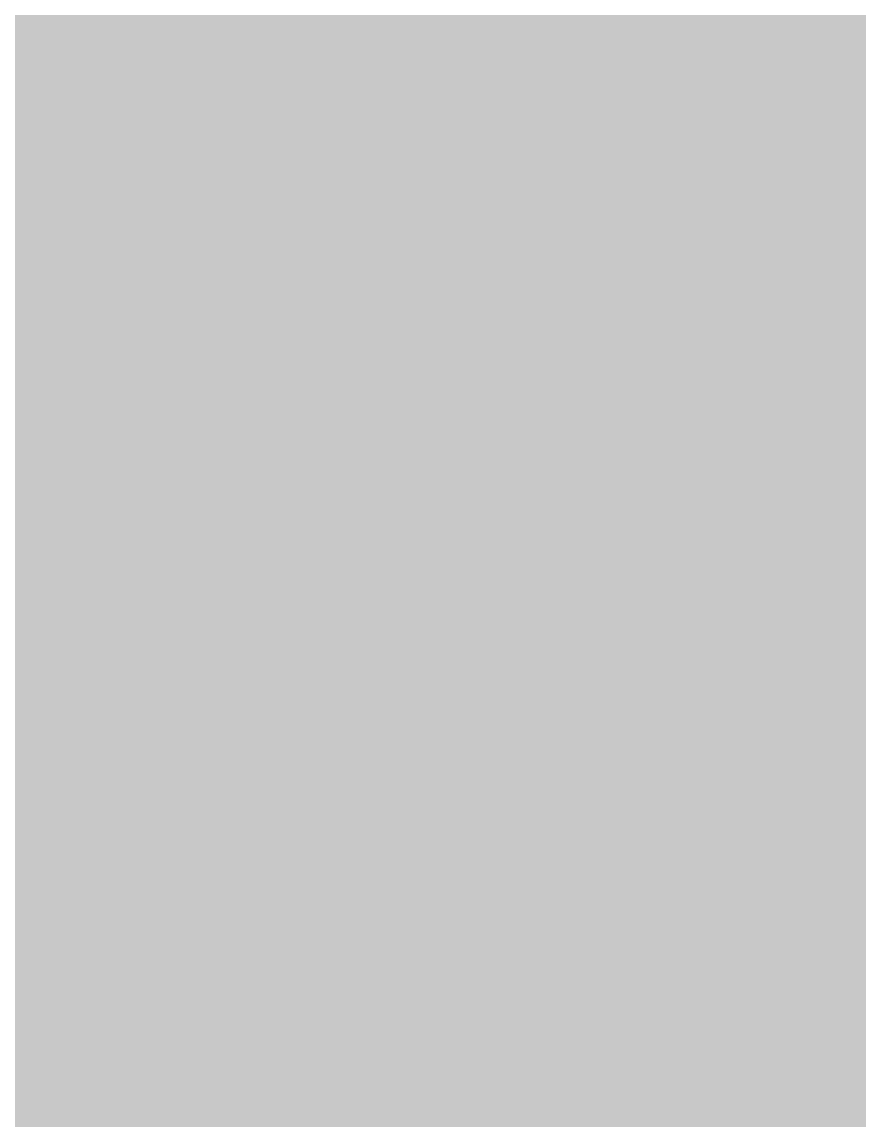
# Model space of a CAD drawing. Header units: inches. Extents: x 267136 to 306747, y 5028981 to 5062930.
# Drawn here: x 297974 to 300818, y 5051648 to 5055380 of the extents above; entities that cross this region are included whole.
import ezdxf

# ---------------------------------------------------------------- set-up
doc = ezdxf.new("R2010")
doc.units = ezdxf.units.IN
doc.header["$MEASUREMENT"] = 0

msp = doc.modelspace()

# ---------------------------------------------------------------- hatches: boundary and pattern name
for points in [[(297978.517, 5055293.001), (297913.551, 5055293.073), (297848.584, 5055293.145), (297783.618, 5055293.218), (297718.651, 5055293.291), (297653.685, 5055293.365), (297588.718, 5055293.439), (297491.269, 5055293.553), (297491.377, 5055386.164), (297491.485, 5055478.774), (297491.594, 5055571.386), (297491.675, 5055640.844), (297524.156, 5055640.806), (297589.119, 5055640.73), (297719.045, 5055640.582), (297848.971, 5055640.436), (297913.934, 5055640.364), (297978.897, 5055640.293), (297978.821, 5055570.835), (297978.619, 5055385.613), (297978.517, 5055293.001)], [(298465.766, 5055292.489), (298433.283, 5055292.522), (298368.316, 5055292.588), (298303.35, 5055292.655), (298238.383, 5055292.723), (298173.417, 5055292.792), (298108.45, 5055292.861), (298043.484, 5055292.931), (297978.517, 5055293.001), (297978.619, 5055385.613), (297978.821, 5055570.835), (297978.897, 5055640.293), (298043.859, 5055640.223), (298108.822, 5055640.152), (298173.785, 5055640.083), (298238.748, 5055640.015), (298303.711, 5055639.946), (298433.637, 5055639.812), (298466.118, 5055639.78), (298466.048, 5055570.321), (298465.954, 5055477.711), (298465.766, 5055292.489)], [(298953.015, 5055292.014), (298888.048, 5055292.075), (298823.082, 5055292.137), (298758.115, 5055292.199), (298693.149, 5055292.262), (298628.182, 5055292.326), (298563.216, 5055292.391), (298498.249, 5055292.456), (298465.766, 5055292.489), (298465.954, 5055477.711), (298466.048, 5055570.321), (298466.118, 5055639.78), (298498.6, 5055639.747), (298563.562, 5055639.682), (298628.525, 5055639.617), (298693.488, 5055639.554), (298758.451, 5055639.49), (298888.377, 5055639.366), (298953.34, 5055639.305), (298953.275, 5055569.847), (298953.188, 5055477.235), (298953.102, 5055384.625), (298953.015, 5055292.014)], [(299440.264, 5055291.577), (299407.78, 5055291.604), (299342.814, 5055291.661), (299277.847, 5055291.718), (299212.881, 5055291.776), (299147.914, 5055291.834), (299082.948, 5055291.894), (299017.981, 5055291.953), (298953.015, 5055292.014), (298953.102, 5055384.625), (298953.188, 5055477.235), (298953.275, 5055569.847), (298953.34, 5055639.305), (299018.303, 5055639.244), (299083.266, 5055639.185), (299148.229, 5055639.125), (299213.191, 5055639.067), (299278.154, 5055639.009), (299343.117, 5055638.952), (299408.08, 5055638.896), (299440.562, 5055638.868), (299440.502, 5055569.409), (299440.423, 5055476.799), (299440.343, 5055384.187), (299440.264, 5055291.577)], [(299927.512, 5055291.178), (299862.546, 5055291.229), (299797.579, 5055291.28), (299732.613, 5055291.333), (299667.646, 5055291.386), (299602.68, 5055291.439), (299537.713, 5055291.494), (299472.747, 5055291.549), (299440.264, 5055291.577), (299440.343, 5055384.187), (299440.423, 5055476.799), (299440.502, 5055569.409), (299440.562, 5055638.868), (299473.043, 5055638.84), (299602.969, 5055638.73), (299732.895, 5055638.624), (299797.857, 5055638.571), (299927.783, 5055638.469), (299927.729, 5055569.011), (299927.657, 5055476.399), (299927.585, 5055383.789), (299927.512, 5055291.178)], [(300414.761, 5055290.817), (300382.278, 5055290.84), (300317.312, 5055290.886), (300187.378, 5055290.98), (300122.412, 5055291.029), (300057.445, 5055291.078), (299992.479, 5055291.127), (299927.512, 5055291.178), (299927.585, 5055383.789), (299927.657, 5055476.399), (299927.729, 5055569.011), (299927.783, 5055638.469), (300057.709, 5055638.369), (300187.635, 5055638.271), (300317.561, 5055638.177), (300382.523, 5055638.131), (300415.005, 5055638.107), (300414.956, 5055568.649), (300414.891, 5055476.039), (300414.761, 5055290.817)], [(300902.01, 5055290.494), (300837.043, 5055290.535), (300772.077, 5055290.576), (300707.11, 5055290.618), (300642.144, 5055290.661), (300577.177, 5055290.705), (300512.211, 5055290.749), (300447.245, 5055290.794), (300414.761, 5055290.817), (300414.891, 5055476.039), (300414.956, 5055568.649), (300415.005, 5055638.107), (300447.486, 5055638.085), (300512.449, 5055638.04), (300642.375, 5055637.952), (300707.338, 5055637.909), (300772.301, 5055637.867), (300902.227, 5055637.785), (300902.183, 5055568.326), (300902.125, 5055475.716), (300902.068, 5055383.104), (300902.01, 5055290.494)], [(297978.138, 5054945.711), (297913.168, 5054945.782), (297848.198, 5054945.854), (297718.258, 5054946), (297588.318, 5054946.148), (297523.347, 5054946.224), (297490.862, 5054946.262), (297490.944, 5055015.72), (297491.16, 5055200.942), (297491.269, 5055293.553), (297588.718, 5055293.439), (297653.685, 5055293.365), (297718.651, 5055293.291), (297783.618, 5055293.218), (297848.584, 5055293.145), (297913.551, 5055293.073), (297978.517, 5055293.001), (297978.416, 5055200.391), (297978.214, 5055015.169), (297978.138, 5054945.711)], [(298465.414, 5054945.198), (298432.929, 5054945.231), (298367.959, 5054945.297), (298173.049, 5054945.501), (298108.078, 5054945.57), (298043.108, 5054945.64), (297978.138, 5054945.711), (297978.214, 5055015.169), (297978.416, 5055200.391), (297978.517, 5055293.001), (298043.484, 5055292.931), (298108.45, 5055292.861), (298173.417, 5055292.792), (298238.383, 5055292.723), (298303.35, 5055292.655), (298368.316, 5055292.588), (298433.283, 5055292.522), (298465.766, 5055292.489), (298465.484, 5055014.656), (298465.414, 5054945.198)], [(298952.69, 5054944.723), (298887.72, 5054944.784), (298757.78, 5054944.908), (298692.809, 5054944.971), (298627.839, 5054945.035), (298497.899, 5054945.165), (298465.414, 5054945.198), (298465.484, 5055014.656), (298465.766, 5055292.489), (298498.249, 5055292.456), (298563.216, 5055292.391), (298628.182, 5055292.326), (298693.149, 5055292.262), (298758.115, 5055292.199), (298823.082, 5055292.137), (298888.048, 5055292.075), (298953.015, 5055292.014), (298952.928, 5055199.403), (298952.842, 5055106.792), (298952.755, 5055014.181), (298952.69, 5054944.723)], [(299439.966, 5054944.286), (299407.481, 5054944.314), (299342.51, 5054944.37), (299277.541, 5054944.427), (299212.57, 5054944.485), (299147.6, 5054944.543), (298952.69, 5054944.723), (298952.755, 5055014.181), (298952.842, 5055106.792), (298952.928, 5055199.403), (298953.015, 5055292.014), (299017.981, 5055291.953), (299082.948, 5055291.894), (299147.914, 5055291.834), (299212.881, 5055291.776), (299277.847, 5055291.718), (299342.814, 5055291.661), (299407.78, 5055291.604), (299440.264, 5055291.577), (299440.184, 5055198.966), (299440.105, 5055106.355), (299440.025, 5055013.744), (299439.966, 5054944.286)], [(299927.241, 5054943.887), (299862.271, 5054943.938), (299732.331, 5054944.042), (299602.391, 5054944.148), (299472.451, 5054944.258), (299439.966, 5054944.286), (299440.025, 5055013.744), (299440.105, 5055106.355), (299440.184, 5055198.966), (299440.264, 5055291.577), (299472.747, 5055291.549), (299537.713, 5055291.494), (299602.68, 5055291.439), (299667.646, 5055291.386), (299732.613, 5055291.333), (299797.579, 5055291.28), (299862.546, 5055291.229), (299927.512, 5055291.178), (299927.296, 5055013.345), (299927.241, 5054943.887)], [(300414.518, 5054943.526), (300382.032, 5054943.549), (300317.062, 5054943.595), (300187.122, 5054943.689), (300057.182, 5054943.787), (299992.212, 5054943.836), (299927.241, 5054943.887), (299927.296, 5055013.345), (299927.512, 5055291.178), (299992.479, 5055291.127), (300057.445, 5055291.078), (300122.412, 5055291.029), (300187.378, 5055290.98), (300317.312, 5055290.886), (300414.761, 5055290.817), (300414.566, 5055012.984), (300414.518, 5054943.526)], [(300901.793, 5054943.203), (300836.823, 5054943.244), (300771.853, 5054943.285), (300641.913, 5054943.371), (300576.943, 5054943.414), (300511.973, 5054943.458), (300447.002, 5054943.503), (300414.518, 5054943.526), (300414.566, 5055012.984), (300414.761, 5055290.817), (300447.245, 5055290.794), (300512.211, 5055290.749), (300577.177, 5055290.705), (300642.144, 5055290.661), (300707.11, 5055290.618), (300772.077, 5055290.576), (300837.043, 5055290.535), (300902.01, 5055290.494), (300901.952, 5055197.883), (300901.895, 5055105.272), (300901.836, 5055012.661), (300901.793, 5054943.203)], [(297977.759, 5054598.42), (297912.785, 5054598.491), (297847.812, 5054598.563), (297717.864, 5054598.709), (297652.891, 5054598.783), (297522.943, 5054598.933), (297490.456, 5054598.971), (297490.51, 5054645.276), (297490.619, 5054737.887), (297490.835, 5054923.109), (297490.862, 5054946.262), (297523.347, 5054946.224), (297588.318, 5054946.148), (297718.258, 5054946), (297848.198, 5054945.854), (297913.168, 5054945.782), (297978.138, 5054945.711), (297978.113, 5054922.558), (297977.911, 5054737.336), (297977.81, 5054644.726), (297977.759, 5054598.42)], [(298465.062, 5054597.907), (298432.575, 5054597.94), (298367.601, 5054598.007), (298302.628, 5054598.074), (298172.68, 5054598.21), (298107.707, 5054598.28), (297977.759, 5054598.42), (297977.81, 5054644.726), (297977.911, 5054737.336), (297978.113, 5054922.558), (297978.138, 5054945.711), (298043.108, 5054945.64), (298108.078, 5054945.57), (298173.049, 5054945.501), (298367.959, 5054945.297), (298432.929, 5054945.231), (298465.414, 5054945.198), (298465.391, 5054922.045), (298465.109, 5054644.212), (298465.062, 5054597.907)], [(298952.365, 5054597.432), (298887.391, 5054597.493), (298822.417, 5054597.555), (298757.444, 5054597.618), (298692.47, 5054597.681), (298562.522, 5054597.809), (298497.549, 5054597.874), (298465.062, 5054597.907), (298465.109, 5054644.212), (298465.391, 5054922.045), (298465.414, 5054945.198), (298497.899, 5054945.165), (298627.839, 5054945.035), (298692.809, 5054944.971), (298757.78, 5054944.908), (298887.72, 5054944.784), (298952.69, 5054944.723), (298952.668, 5054921.57), (298952.582, 5054828.959), (298952.408, 5054643.737), (298952.365, 5054597.432)], [(299439.668, 5054596.995), (299407.181, 5054597.023), (299277.233, 5054597.137), (299212.26, 5054597.194), (299082.312, 5054597.312), (299017.339, 5054597.372), (298952.365, 5054597.432), (298952.408, 5054643.737), (298952.582, 5054828.959), (298952.668, 5054921.57), (298952.69, 5054944.723), (299147.6, 5054944.543), (299212.57, 5054944.485), (299277.541, 5054944.427), (299342.51, 5054944.37), (299407.481, 5054944.314), (299439.966, 5054944.286), (299439.946, 5054921.133), (299439.866, 5054828.522), (299439.787, 5054735.912), (299439.708, 5054643.301), (299439.668, 5054596.995)], [(299926.971, 5054596.596), (299861.997, 5054596.647), (299797.023, 5054596.699), (299732.05, 5054596.751), (299667.076, 5054596.804), (299537.128, 5054596.912), (299472.155, 5054596.967), (299439.668, 5054596.995), (299439.708, 5054643.301), (299439.787, 5054735.912), (299439.866, 5054828.522), (299439.946, 5054921.133), (299439.966, 5054944.286), (299472.451, 5054944.258), (299602.391, 5054944.148), (299732.331, 5054944.042), (299862.271, 5054943.938), (299927.241, 5054943.887), (299927.223, 5054920.734), (299927.007, 5054642.901), (299926.971, 5054596.596)], [(300414.273, 5054596.235), (300381.787, 5054596.258), (300316.813, 5054596.304), (300251.839, 5054596.351), (300186.866, 5054596.399), (300121.892, 5054596.447), (300056.918, 5054596.496), (299991.945, 5054596.546), (299926.971, 5054596.596), (299927.007, 5054642.901), (299927.223, 5054920.734), (299927.241, 5054943.887), (299992.212, 5054943.836), (300122.152, 5054943.738), (300187.122, 5054943.689), (300317.062, 5054943.595), (300382.032, 5054943.549), (300414.518, 5054943.526), (300414.501, 5054920.373), (300414.371, 5054735.151), (300414.306, 5054642.541), (300414.273, 5054596.235)], [(300901.577, 5054595.912), (300836.603, 5054595.953), (300706.655, 5054596.037), (300641.682, 5054596.08), (300576.708, 5054596.123), (300511.734, 5054596.167), (300446.761, 5054596.212), (300414.273, 5054596.235), (300414.306, 5054642.541), (300414.371, 5054735.151), (300414.501, 5054920.373), (300414.518, 5054943.526), (300447.002, 5054943.503), (300511.973, 5054943.458), (300576.943, 5054943.414), (300706.883, 5054943.328), (300771.853, 5054943.285), (300901.793, 5054943.203), (300901.779, 5054920.05), (300901.721, 5054827.439), (300901.663, 5054734.829), (300901.605, 5054642.218), (300901.577, 5054595.912)], [(297977.38, 5054251.129), (297912.403, 5054251.201), (297847.425, 5054251.273), (297782.448, 5054251.345), (297717.471, 5054251.419), (297652.493, 5054251.493), (297587.516, 5054251.567), (297522.539, 5054251.643), (297490.05, 5054251.681), (297490.077, 5054274.833), (297490.185, 5054367.444), (297490.294, 5054460.055), (297490.402, 5054552.666), (297490.456, 5054598.971), (297522.943, 5054598.933), (297652.891, 5054598.783), (297717.864, 5054598.709), (297847.812, 5054598.563), (297912.785, 5054598.491), (297977.759, 5054598.42), (297977.708, 5054552.115), (297977.405, 5054274.282), (297977.38, 5054251.129)], [(298464.71, 5054250.617), (298432.221, 5054250.649), (298302.267, 5054250.783), (298237.289, 5054250.851), (298107.335, 5054250.989), (298042.357, 5054251.059), (297977.38, 5054251.129), (297977.405, 5054274.282), (297977.708, 5054552.115), (297977.759, 5054598.42), (298107.707, 5054598.28), (298172.68, 5054598.21), (298302.628, 5054598.074), (298367.601, 5054598.007), (298432.575, 5054597.94), (298465.062, 5054597.907), (298465.015, 5054551.602), (298464.733, 5054273.769), (298464.71, 5054250.617)], [(298952.04, 5054250.142), (298887.062, 5054250.203), (298757.108, 5054250.327), (298692.131, 5054250.39), (298627.153, 5054250.454), (298562.176, 5054250.519), (298497.198, 5054250.583), (298464.71, 5054250.617), (298464.733, 5054273.769), (298465.015, 5054551.602), (298465.062, 5054597.907), (298497.549, 5054597.874), (298562.522, 5054597.809), (298692.47, 5054597.681), (298757.444, 5054597.618), (298822.417, 5054597.555), (298887.391, 5054597.493), (298952.365, 5054597.432), (298952.322, 5054551.126), (298952.235, 5054458.516), (298952.148, 5054365.905), (298952.062, 5054273.294), (298952.04, 5054250.142)], [(299439.37, 5054249.705), (299406.881, 5054249.732), (299276.927, 5054249.846), (299211.949, 5054249.904), (299146.972, 5054249.962), (299081.995, 5054250.021), (299017.017, 5054250.081), (298952.04, 5054250.142), (298952.062, 5054273.294), (298952.148, 5054365.905), (298952.235, 5054458.516), (298952.322, 5054551.126), (298952.365, 5054597.432), (299017.339, 5054597.372), (299082.312, 5054597.312), (299212.26, 5054597.194), (299277.233, 5054597.137), (299407.181, 5054597.023), (299439.668, 5054596.995), (299439.628, 5054550.69), (299439.549, 5054458.079), (299439.469, 5054365.468), (299439.39, 5054272.857), (299439.37, 5054249.705)], [(299926.7, 5054249.306), (299861.723, 5054249.356), (299796.745, 5054249.408), (299731.768, 5054249.46), (299666.791, 5054249.514), (299601.813, 5054249.567), (299471.859, 5054249.677), (299439.37, 5054249.705), (299439.39, 5054272.857), (299439.469, 5054365.468), (299439.549, 5054458.079), (299439.628, 5054550.69), (299439.668, 5054596.995), (299472.155, 5054596.967), (299537.128, 5054596.912), (299667.076, 5054596.804), (299732.05, 5054596.751), (299797.023, 5054596.699), (299861.997, 5054596.647), (299926.971, 5054596.596), (299926.935, 5054550.291), (299926.862, 5054457.68), (299926.718, 5054272.458), (299926.7, 5054249.306)], [(300414.03, 5054248.945), (300381.542, 5054248.967), (300251.586, 5054249.061), (300186.609, 5054249.108), (300056.655, 5054249.206), (299991.677, 5054249.255), (299926.7, 5054249.306), (299926.718, 5054272.458), (299926.862, 5054457.68), (299926.935, 5054550.291), (299926.971, 5054596.596), (299991.945, 5054596.546), (300056.918, 5054596.496), (300121.892, 5054596.447), (300186.866, 5054596.399), (300251.839, 5054596.351), (300316.813, 5054596.304), (300381.787, 5054596.258), (300414.273, 5054596.235), (300414.241, 5054549.93), (300414.046, 5054272.097), (300414.03, 5054248.945)], [(300901.36, 5054248.622), (300836.383, 5054248.663), (300771.405, 5054248.704), (300706.428, 5054248.746), (300641.451, 5054248.789), (300576.473, 5054248.833), (300511.496, 5054248.877), (300446.519, 5054248.922), (300414.03, 5054248.945), (300414.046, 5054272.097), (300414.241, 5054549.93), (300414.273, 5054596.235), (300446.761, 5054596.212), (300511.734, 5054596.167), (300576.708, 5054596.123), (300641.682, 5054596.08), (300706.655, 5054596.037), (300836.603, 5054595.953), (300901.577, 5054595.912), (300901.548, 5054549.607), (300901.432, 5054364.385), (300901.375, 5054271.774), (300901.36, 5054248.622)], [(297977.001, 5053903.839), (297912.02, 5053903.911), (297847.039, 5053903.982), (297717.077, 5053904.128), (297652.096, 5053904.202), (297587.115, 5053904.277), (297522.134, 5053904.353), (297489.644, 5053904.39), (297489.86, 5054089.612), (297489.969, 5054182.223), (297490.05, 5054251.681), (297522.539, 5054251.643), (297587.516, 5054251.567), (297652.493, 5054251.493), (297717.471, 5054251.419), (297782.448, 5054251.345), (297847.425, 5054251.273), (297912.403, 5054251.201), (297977.38, 5054251.129), (297977.304, 5054181.671), (297977.203, 5054089.061), (297977.001, 5053903.839)], [(298464.358, 5053903.326), (298431.867, 5053903.359), (298366.886, 5053903.426), (298301.906, 5053903.493), (298171.944, 5053903.629), (297977.001, 5053903.839), (297977.203, 5054089.061), (297977.304, 5054181.671), (297977.38, 5054251.129), (298042.357, 5054251.059), (298107.335, 5054250.989), (298237.289, 5054250.851), (298302.267, 5054250.783), (298432.221, 5054250.649), (298464.71, 5054250.617), (298464.64, 5054181.159), (298464.358, 5053903.326)], [(298951.715, 5053902.851), (298886.734, 5053902.913), (298821.753, 5053902.974), (298691.791, 5053903.1), (298561.829, 5053903.228), (298496.848, 5053903.293), (298464.358, 5053903.326), (298464.64, 5054181.159), (298464.71, 5054250.617), (298497.198, 5054250.583), (298562.176, 5054250.519), (298627.153, 5054250.454), (298692.131, 5054250.39), (298757.108, 5054250.327), (298887.062, 5054250.203), (298952.04, 5054250.142), (298951.975, 5054180.684), (298951.888, 5054088.073), (298951.802, 5053995.462), (298951.715, 5053902.851)], [(299439.072, 5053902.414), (299406.582, 5053902.442), (299211.639, 5053902.613), (299081.677, 5053902.731), (298951.715, 5053902.851), (298951.802, 5053995.462), (298951.888, 5054088.073), (298951.975, 5054180.684), (298952.04, 5054250.142), (299017.017, 5054250.081), (299081.995, 5054250.021), (299146.972, 5054249.962), (299211.949, 5054249.904), (299276.927, 5054249.846), (299406.881, 5054249.732), (299439.37, 5054249.705), (299439.31, 5054180.247), (299439.152, 5053995.025), (299439.072, 5053902.414)], [(299926.429, 5053902.015), (299861.448, 5053902.066), (299731.486, 5053902.17), (299666.505, 5053902.223), (299601.524, 5053902.277), (299471.562, 5053902.387), (299439.072, 5053902.414), (299439.152, 5053995.025), (299439.31, 5054180.247), (299439.37, 5054249.705), (299471.859, 5054249.677), (299601.813, 5054249.567), (299666.791, 5054249.514), (299731.768, 5054249.46), (299796.745, 5054249.408), (299861.723, 5054249.356), (299926.7, 5054249.306), (299926.646, 5054179.848), (299926.573, 5054087.237), (299926.429, 5053902.015)], [(300413.786, 5053901.654), (300381.296, 5053901.677), (300186.353, 5053901.818), (300121.372, 5053901.866), (300056.391, 5053901.916), (299991.41, 5053901.965), (299926.429, 5053902.015), (299926.573, 5054087.237), (299926.646, 5054179.848), (299926.7, 5054249.306), (299991.677, 5054249.255), (300056.655, 5054249.206), (300186.609, 5054249.108), (300251.586, 5054249.061), (300381.542, 5054248.967), (300414.03, 5054248.945), (300413.981, 5054179.486), (300413.916, 5054086.876), (300413.786, 5053901.654)], [(300901.144, 5053901.331), (300836.163, 5053901.372), (300706.201, 5053901.456), (300576.239, 5053901.542), (300511.258, 5053901.586), (300446.277, 5053901.631), (300413.786, 5053901.654), (300413.916, 5054086.876), (300413.981, 5054179.486), (300414.03, 5054248.945), (300446.519, 5054248.922), (300511.496, 5054248.877), (300576.473, 5054248.833), (300641.451, 5054248.789), (300706.428, 5054248.746), (300771.405, 5054248.704), (300836.383, 5054248.663), (300901.36, 5054248.622), (300901.316, 5054179.164), (300901.259, 5054086.553), (300901.201, 5053993.942), (300901.144, 5053901.331)], [(297976.622, 5053556.549), (297911.637, 5053556.621), (297846.653, 5053556.692), (297781.668, 5053556.765), (297716.684, 5053556.838), (297651.699, 5053556.912), (297586.714, 5053556.987), (297521.73, 5053557.062), (297489.238, 5053557.1), (297489.319, 5053626.558), (297489.427, 5053719.169), (297489.535, 5053811.779), (297489.644, 5053904.39), (297522.134, 5053904.353), (297587.115, 5053904.277), (297652.096, 5053904.202), (297717.077, 5053904.128), (297847.039, 5053903.982), (297912.02, 5053903.911), (297977.001, 5053903.839), (297976.9, 5053811.229), (297976.698, 5053626.007), (297976.622, 5053556.549)], [(298464.006, 5053556.036), (298431.514, 5053556.069), (298301.544, 5053556.203), (298236.56, 5053556.271), (298171.575, 5053556.339), (298106.591, 5053556.409), (298041.606, 5053556.479), (297976.622, 5053556.549), (297976.698, 5053626.007), (297976.9, 5053811.229), (297977.001, 5053903.839), (298171.944, 5053903.629), (298301.906, 5053903.493), (298366.886, 5053903.426), (298431.867, 5053903.359), (298464.358, 5053903.326), (298464.264, 5053810.715), (298464.17, 5053718.105), (298464.076, 5053625.494), (298464.006, 5053556.036)], [(298951.39, 5053555.561), (298886.406, 5053555.622), (298821.421, 5053555.684), (298756.436, 5053555.747), (298691.452, 5053555.81), (298626.467, 5053555.874), (298561.483, 5053555.938), (298496.498, 5053556.003), (298464.006, 5053556.036), (298464.076, 5053625.494), (298464.17, 5053718.105), (298464.264, 5053810.715), (298464.358, 5053903.326), (298496.848, 5053903.293), (298561.829, 5053903.228), (298691.791, 5053903.1), (298821.753, 5053902.974), (298886.734, 5053902.913), (298951.715, 5053902.851), (298951.628, 5053810.241), (298951.542, 5053717.63), (298951.455, 5053625.019), (298951.39, 5053555.561)], [(299438.774, 5053555.124), (299406.282, 5053555.152), (299341.297, 5053555.208), (299276.313, 5053555.266), (299211.328, 5053555.323), (299146.344, 5053555.382), (299081.359, 5053555.441), (299016.375, 5053555.5), (298951.39, 5053555.561), (298951.455, 5053625.019), (298951.542, 5053717.63), (298951.628, 5053810.241), (298951.715, 5053902.851), (299081.677, 5053902.731), (299211.639, 5053902.613), (299406.582, 5053902.442), (299439.072, 5053902.414), (299438.993, 5053809.804), (299438.913, 5053717.193), (299438.834, 5053624.582), (299438.774, 5053555.124)], [(299926.158, 5053554.725), (299861.174, 5053554.776), (299796.189, 5053554.828), (299731.205, 5053554.88), (299666.22, 5053554.933), (299601.236, 5053554.987), (299536.251, 5053555.042), (299471.267, 5053555.096), (299438.774, 5053555.124), (299438.834, 5053624.582), (299438.913, 5053717.193), (299438.993, 5053809.804), (299439.072, 5053902.414), (299471.562, 5053902.387), (299601.524, 5053902.277), (299666.505, 5053902.223), (299731.486, 5053902.17), (299861.448, 5053902.066), (299926.429, 5053902.015), (299926.357, 5053809.405), (299926.213, 5053624.183), (299926.158, 5053554.725)], [(300413.542, 5053554.364), (300381.05, 5053554.387), (300316.066, 5053554.433), (300251.081, 5053554.48), (300186.097, 5053554.528), (300121.112, 5053554.576), (300056.127, 5053554.625), (299991.143, 5053554.675), (299926.158, 5053554.725), (299926.213, 5053624.183), (299926.357, 5053809.405), (299926.429, 5053902.015), (299991.41, 5053901.965), (300056.391, 5053901.916), (300121.372, 5053901.866), (300186.353, 5053901.818), (300381.296, 5053901.677), (300413.786, 5053901.654), (300413.721, 5053809.043), (300413.656, 5053716.433), (300413.591, 5053623.822), (300413.542, 5053554.364)], [(300900.927, 5053554.041), (300835.942, 5053554.082), (300770.958, 5053554.124), (300640.988, 5053554.208), (300511.02, 5053554.296), (300446.035, 5053554.341), (300413.542, 5053554.364), (300413.591, 5053623.822), (300413.656, 5053716.433), (300413.721, 5053809.043), (300413.786, 5053901.654), (300446.277, 5053901.631), (300511.258, 5053901.586), (300576.239, 5053901.542), (300706.201, 5053901.456), (300836.163, 5053901.372), (300901.144, 5053901.331), (300901.085, 5053808.721), (300901.028, 5053716.11), (300900.97, 5053623.499), (300900.927, 5053554.041)], [(297976.243, 5053209.259), (297911.255, 5053209.331), (297846.266, 5053209.402), (297716.29, 5053209.548), (297651.302, 5053209.622), (297521.326, 5053209.772), (297488.831, 5053209.81), (297488.886, 5053256.115), (297489.102, 5053441.337), (297489.211, 5053533.947), (297489.238, 5053557.1), (297521.73, 5053557.062), (297586.714, 5053556.987), (297651.699, 5053556.912), (297716.684, 5053556.838), (297781.668, 5053556.765), (297846.653, 5053556.692), (297911.637, 5053556.621), (297976.622, 5053556.549), (297976.596, 5053533.396), (297976.495, 5053440.786), (297976.293, 5053255.564), (297976.243, 5053209.259)], [(298463.654, 5053208.746), (298431.16, 5053208.779), (298301.184, 5053208.913), (298236.195, 5053208.981), (298171.207, 5053209.049), (298106.219, 5053209.119), (298041.231, 5053209.188), (297976.243, 5053209.259), (297976.293, 5053255.564), (297976.495, 5053440.786), (297976.596, 5053533.396), (297976.622, 5053556.549), (298041.606, 5053556.479), (298106.591, 5053556.409), (298171.575, 5053556.339), (298236.56, 5053556.271), (298301.544, 5053556.203), (298431.514, 5053556.069), (298464.006, 5053556.036), (298463.982, 5053532.883), (298463.889, 5053440.273), (298463.701, 5053255.051), (298463.654, 5053208.746)], [(298951.065, 5053208.271), (298886.077, 5053208.333), (298821.089, 5053208.394), (298691.113, 5053208.52), (298626.124, 5053208.583), (298496.148, 5053208.713), (298463.654, 5053208.746), (298463.701, 5053255.051), (298463.889, 5053440.273), (298463.982, 5053532.883), (298464.006, 5053556.036), (298496.498, 5053556.003), (298561.483, 5053555.938), (298626.467, 5053555.874), (298691.452, 5053555.81), (298756.436, 5053555.747), (298821.421, 5053555.684), (298886.406, 5053555.622), (298951.39, 5053555.561), (298951.368, 5053532.409), (298951.282, 5053439.798), (298951.195, 5053347.187), (298951.108, 5053254.577), (298951.065, 5053208.271)], [(299438.476, 5053207.834), (299405.982, 5053207.862), (299340.994, 5053207.918), (299276.006, 5053207.976), (299211.018, 5053208.033), (299081.042, 5053208.151), (299016.053, 5053208.211), (298951.065, 5053208.271), (298951.108, 5053254.577), (298951.195, 5053347.187), (298951.282, 5053439.798), (298951.368, 5053532.409), (298951.39, 5053555.561), (299016.375, 5053555.5), (299081.359, 5053555.441), (299146.344, 5053555.382), (299211.328, 5053555.323), (299276.313, 5053555.266), (299341.297, 5053555.208), (299406.282, 5053555.152), (299438.774, 5053555.124), (299438.754, 5053531.972), (299438.675, 5053439.361), (299438.595, 5053346.75), (299438.516, 5053254.14), (299438.476, 5053207.834)], [(299925.888, 5053207.435), (299860.899, 5053207.486), (299730.923, 5053207.59), (299665.935, 5053207.643), (299535.959, 5053207.751), (299470.97, 5053207.806), (299438.476, 5053207.834), (299438.516, 5053254.14), (299438.595, 5053346.75), (299438.675, 5053439.361), (299438.754, 5053531.972), (299438.774, 5053555.124), (299471.267, 5053555.096), (299536.251, 5053555.042), (299601.236, 5053554.987), (299666.22, 5053554.933), (299731.205, 5053554.88), (299796.189, 5053554.828), (299861.174, 5053554.776), (299926.158, 5053554.725), (299926.14, 5053531.572), (299926.068, 5053438.962), (299925.996, 5053346.351), (299925.924, 5053253.741), (299925.888, 5053207.435)], [(300413.299, 5053207.074), (300380.805, 5053207.097), (300315.816, 5053207.144), (300250.829, 5053207.19), (300185.84, 5053207.238), (300120.852, 5053207.286), (300055.864, 5053207.335), (299925.888, 5053207.435), (299925.924, 5053253.741), (299925.996, 5053346.351), (299926.068, 5053438.962), (299926.14, 5053531.572), (299926.158, 5053554.725), (299991.143, 5053554.675), (300056.127, 5053554.625), (300121.112, 5053554.576), (300186.097, 5053554.528), (300251.081, 5053554.48), (300316.066, 5053554.433), (300381.05, 5053554.387), (300413.542, 5053554.364), (300413.526, 5053531.211), (300413.461, 5053438.601), (300413.396, 5053345.99), (300413.332, 5053253.379), (300413.299, 5053207.074)], [(300900.71, 5053206.751), (300835.722, 5053206.792), (300770.734, 5053206.833), (300705.746, 5053206.876), (300640.757, 5053206.919), (300575.769, 5053206.962), (300510.781, 5053207.006), (300445.793, 5053207.051), (300413.299, 5053207.074), (300413.332, 5053253.379), (300413.396, 5053345.99), (300413.461, 5053438.601), (300413.526, 5053531.211), (300413.542, 5053554.364), (300446.035, 5053554.341), (300511.02, 5053554.296), (300640.988, 5053554.208), (300770.958, 5053554.124), (300835.942, 5053554.082), (300900.927, 5053554.041), (300900.912, 5053530.889), (300900.854, 5053438.278), (300900.797, 5053345.667), (300900.739, 5053253.057), (300900.71, 5053206.751)], [(297975.864, 5052861.969), (297910.872, 5052862.041), (297780.888, 5052862.185), (297715.897, 5052862.258), (297650.905, 5052862.333), (297585.913, 5052862.407), (297520.921, 5052862.482), (297488.425, 5052862.521), (297488.452, 5052885.673), (297488.561, 5052978.284), (297488.669, 5053070.894), (297488.777, 5053163.505), (297488.831, 5053209.81), (297521.326, 5053209.772), (297651.302, 5053209.622), (297716.29, 5053209.548), (297846.266, 5053209.402), (297911.255, 5053209.331), (297976.243, 5053209.259), (297976.192, 5053162.954), (297975.99, 5052977.732), (297975.889, 5052885.122), (297975.864, 5052861.969)], [(298463.302, 5052861.457), (298430.806, 5052861.489), (298365.814, 5052861.556), (298300.823, 5052861.623), (298235.831, 5052861.691), (298105.847, 5052861.829), (298040.855, 5052861.899), (297975.864, 5052861.969), (297975.889, 5052885.122), (297975.99, 5052977.732), (297976.192, 5053162.954), (297976.243, 5053209.259), (298041.231, 5053209.188), (298106.219, 5053209.119), (298171.207, 5053209.049), (298236.195, 5053208.981), (298301.184, 5053208.913), (298431.16, 5053208.779), (298463.654, 5053208.746), (298463.607, 5053162.441), (298463.513, 5053069.83), (298463.419, 5052977.22), (298463.325, 5052884.609), (298463.302, 5052861.457)], [(298950.74, 5052860.981), (298885.749, 5052861.042), (298820.757, 5052861.104), (298690.773, 5052861.23), (298625.781, 5052861.294), (298560.79, 5052861.358), (298495.798, 5052861.423), (298463.302, 5052861.457), (298463.325, 5052884.609), (298463.419, 5052977.22), (298463.513, 5053069.83), (298463.607, 5053162.441), (298463.654, 5053208.746), (298496.148, 5053208.713), (298626.124, 5053208.583), (298691.113, 5053208.52), (298821.089, 5053208.394), (298886.077, 5053208.333), (298951.065, 5053208.271), (298951.022, 5053161.966), (298950.935, 5053069.355), (298950.849, 5052976.745), (298950.762, 5052884.134), (298950.74, 5052860.981)], [(299438.178, 5052860.544), (299405.683, 5052860.572), (299275.699, 5052860.686), (299210.707, 5052860.744), (299145.716, 5052860.802), (299080.724, 5052860.861), (298950.74, 5052860.981), (298950.762, 5052884.134), (298950.849, 5052976.745), (298950.935, 5053069.355), (298951.022, 5053161.966), (298951.065, 5053208.271), (299016.053, 5053208.211), (299081.042, 5053208.151), (299211.018, 5053208.033), (299276.006, 5053207.976), (299340.994, 5053207.918), (299405.982, 5053207.862), (299438.476, 5053207.834), (299438.437, 5053161.529), (299438.357, 5053068.918), (299438.278, 5052976.308), (299438.198, 5052883.697), (299438.178, 5052860.544)], [(299925.617, 5052860.146), (299860.625, 5052860.196), (299795.633, 5052860.248), (299730.642, 5052860.3), (299665.65, 5052860.354), (299600.658, 5052860.407), (299535.666, 5052860.461), (299470.675, 5052860.517), (299438.178, 5052860.544), (299438.198, 5052883.697), (299438.278, 5052976.308), (299438.357, 5053068.918), (299438.437, 5053161.529), (299438.476, 5053207.834), (299470.97, 5053207.806), (299535.959, 5053207.751), (299665.935, 5053207.643), (299730.923, 5053207.59), (299860.899, 5053207.486), (299925.888, 5053207.435), (299925.852, 5053161.13), (299925.779, 5053068.519), (299925.707, 5052975.909), (299925.635, 5052883.298), (299925.617, 5052860.146)], [(300413.055, 5052859.785), (300380.559, 5052859.807), (300315.567, 5052859.854), (300250.576, 5052859.9), (300185.584, 5052859.948), (300120.592, 5052859.997), (300055.6, 5052860.045), (299990.609, 5052860.095), (299925.617, 5052860.146), (299925.635, 5052883.298), (299925.707, 5052975.909), (299925.779, 5053068.519), (299925.852, 5053161.13), (299925.888, 5053207.435), (300055.864, 5053207.335), (300120.852, 5053207.286), (300185.84, 5053207.238), (300250.829, 5053207.19), (300315.816, 5053207.144), (300380.805, 5053207.097), (300413.299, 5053207.074), (300413.267, 5053160.769), (300413.201, 5053068.158), (300413.136, 5052975.548), (300413.071, 5052882.937), (300413.055, 5052859.785)], [(300900.494, 5052859.461), (300835.502, 5052859.502), (300705.518, 5052859.586), (300640.526, 5052859.629), (300575.535, 5052859.672), (300445.551, 5052859.762), (300413.055, 5052859.785), (300413.071, 5052882.937), (300413.136, 5052975.548), (300413.201, 5053068.158), (300413.267, 5053160.769), (300413.299, 5053207.074), (300445.793, 5053207.051), (300510.781, 5053207.006), (300575.769, 5053206.962), (300640.757, 5053206.919), (300705.746, 5053206.876), (300770.734, 5053206.833), (300900.71, 5053206.751), (300900.681, 5053160.446), (300900.624, 5053067.835), (300900.566, 5052975.225), (300900.508, 5052882.614), (300900.494, 5052859.461)], [(297975.485, 5052514.68), (297910.489, 5052514.751), (297845.494, 5052514.823), (297780.498, 5052514.896), (297715.503, 5052514.969), (297650.508, 5052515.043), (297585.512, 5052515.118), (297520.517, 5052515.193), (297488.019, 5052515.231), (297488.128, 5052607.841), (297488.236, 5052700.452), (297488.344, 5052793.062), (297488.425, 5052862.521), (297520.921, 5052862.482), (297585.913, 5052862.407), (297650.905, 5052862.333), (297715.897, 5052862.258), (297780.888, 5052862.185), (297975.864, 5052861.969), (297975.788, 5052792.511), (297975.586, 5052607.291), (297975.485, 5052514.68)], [(298462.95, 5052514.167), (298430.452, 5052514.2), (298365.457, 5052514.267), (298300.461, 5052514.333), (298235.466, 5052514.401), (298170.471, 5052514.47), (298105.475, 5052514.54), (298040.48, 5052514.609), (297975.485, 5052514.68), (297975.586, 5052607.291), (297975.788, 5052792.511), (297975.864, 5052861.969), (298040.855, 5052861.899), (298105.847, 5052861.829), (298235.831, 5052861.691), (298300.823, 5052861.623), (298365.814, 5052861.556), (298430.806, 5052861.489), (298463.302, 5052861.457), (298463.231, 5052791.999), (298463.138, 5052699.388), (298463.044, 5052606.777), (298462.95, 5052514.167)], [(298950.415, 5052513.692), (298885.42, 5052513.753), (298820.425, 5052513.815), (298755.429, 5052513.877), (298690.434, 5052513.94), (298625.438, 5052514.004), (298495.448, 5052514.134), (298462.95, 5052514.167), (298463.044, 5052606.777), (298463.138, 5052699.388), (298463.231, 5052791.999), (298463.302, 5052861.457), (298495.798, 5052861.423), (298560.79, 5052861.358), (298625.781, 5052861.294), (298690.773, 5052861.23), (298820.757, 5052861.104), (298885.749, 5052861.042), (298950.74, 5052860.981), (298950.675, 5052791.523), (298950.589, 5052698.913), (298950.502, 5052606.302), (298950.415, 5052513.692)], [(299437.881, 5052513.255), (299405.383, 5052513.283), (299340.388, 5052513.339), (299275.392, 5052513.396), (299210.397, 5052513.454), (299145.402, 5052513.513), (299080.406, 5052513.572), (299015.411, 5052513.631), (298950.415, 5052513.692), (298950.502, 5052606.302), (298950.589, 5052698.913), (298950.675, 5052791.523), (298950.74, 5052860.981), (299080.724, 5052860.861), (299145.716, 5052860.802), (299210.707, 5052860.744), (299275.699, 5052860.686), (299405.683, 5052860.572), (299438.178, 5052860.544), (299438.119, 5052791.086), (299438.04, 5052698.476), (299437.96, 5052605.865), (299437.881, 5052513.255)], [(299925.346, 5052512.856), (299860.351, 5052512.907), (299795.355, 5052512.958), (299665.365, 5052513.064), (299600.369, 5052513.118), (299535.374, 5052513.172), (299470.378, 5052513.227), (299437.881, 5052513.255), (299437.96, 5052605.865), (299438.04, 5052698.476), (299438.119, 5052791.086), (299438.178, 5052860.544), (299470.675, 5052860.517), (299535.666, 5052860.461), (299600.658, 5052860.407), (299665.65, 5052860.354), (299730.642, 5052860.3), (299795.633, 5052860.248), (299860.625, 5052860.196), (299925.617, 5052860.146), (299925.563, 5052790.687), (299925.49, 5052698.077), (299925.418, 5052605.466), (299925.346, 5052512.856)], [(300412.812, 5052512.495), (300380.314, 5052512.518), (300315.318, 5052512.564), (300250.323, 5052512.611), (300120.333, 5052512.707), (300055.337, 5052512.756), (299990.342, 5052512.806), (299925.346, 5052512.856), (299925.418, 5052605.466), (299925.49, 5052698.077), (299925.563, 5052790.687), (299925.617, 5052860.146), (299990.609, 5052860.095), (300055.6, 5052860.045), (300120.592, 5052859.997), (300185.584, 5052859.948), (300250.576, 5052859.9), (300315.567, 5052859.854), (300380.559, 5052859.807), (300413.055, 5052859.785), (300413.006, 5052790.327), (300412.876, 5052605.105), (300412.812, 5052512.495)], [(300900.277, 5052512.172), (300835.282, 5052512.213), (300770.286, 5052512.254), (300705.291, 5052512.296), (300640.295, 5052512.339), (300510.305, 5052512.427), (300445.309, 5052512.472), (300412.812, 5052512.495), (300412.876, 5052605.105), (300413.006, 5052790.327), (300413.055, 5052859.785), (300445.551, 5052859.762), (300575.535, 5052859.672), (300640.526, 5052859.629), (300705.518, 5052859.586), (300835.502, 5052859.502), (300900.494, 5052859.461), (300900.45, 5052790.003), (300900.393, 5052697.393), (300900.334, 5052604.782), (300900.277, 5052512.172)], [(297975.106, 5052167.391), (297910.107, 5052167.462), (297780.109, 5052167.606), (297715.11, 5052167.68), (297650.111, 5052167.753), (297520.113, 5052167.903), (297487.613, 5052167.941), (297487.694, 5052237.399), (297487.803, 5052330.01), (297487.911, 5052422.62), (297488.019, 5052515.231), (297520.517, 5052515.193), (297585.512, 5052515.118), (297650.508, 5052515.043), (297715.503, 5052514.969), (297780.498, 5052514.896), (297845.494, 5052514.823), (297910.489, 5052514.751), (297975.485, 5052514.68), (297975.384, 5052422.069), (297975.282, 5052329.459), (297975.181, 5052236.848), (297975.106, 5052167.391)], [(298462.598, 5052166.877), (298430.099, 5052166.911), (298365.1, 5052166.977), (298300.101, 5052167.044), (298235.102, 5052167.112), (298105.104, 5052167.25), (298040.105, 5052167.32), (297975.106, 5052167.391), (297975.181, 5052236.848), (297975.282, 5052329.459), (297975.384, 5052422.069), (297975.485, 5052514.68), (298040.48, 5052514.609), (298105.475, 5052514.54), (298170.471, 5052514.47), (298235.466, 5052514.401), (298300.461, 5052514.333), (298365.457, 5052514.267), (298430.452, 5052514.2), (298462.95, 5052514.167), (298462.856, 5052421.556), (298462.762, 5052328.946), (298462.668, 5052236.335), (298462.598, 5052166.877)], [(298950.091, 5052166.402), (298885.092, 5052166.463), (298820.093, 5052166.525), (298755.094, 5052166.588), (298690.094, 5052166.651), (298560.096, 5052166.779), (298495.098, 5052166.845), (298462.598, 5052166.877), (298462.668, 5052236.335), (298462.762, 5052328.946), (298462.856, 5052421.556), (298462.95, 5052514.167), (298495.448, 5052514.134), (298625.438, 5052514.004), (298690.434, 5052513.94), (298755.429, 5052513.877), (298820.425, 5052513.815), (298885.42, 5052513.753), (298950.415, 5052513.692), (298950.329, 5052421.082), (298950.242, 5052328.471), (298950.156, 5052235.86), (298950.091, 5052166.402)], [(299437.583, 5052165.965), (299405.083, 5052165.994), (299340.084, 5052166.05), (299275.085, 5052166.107), (299145.087, 5052166.223), (299080.088, 5052166.282), (299015.09, 5052166.342), (298950.091, 5052166.402), (298950.156, 5052235.86), (298950.242, 5052328.471), (298950.329, 5052421.082), (298950.415, 5052513.692), (299015.411, 5052513.631), (299080.406, 5052513.572), (299145.402, 5052513.513), (299210.397, 5052513.454), (299275.392, 5052513.396), (299340.388, 5052513.339), (299405.383, 5052513.283), (299437.881, 5052513.255), (299437.801, 5052420.645), (299437.643, 5052235.423), (299437.583, 5052165.965)], [(299925.075, 5052165.566), (299860.076, 5052165.618), (299795.077, 5052165.669), (299730.078, 5052165.722), (299665.079, 5052165.774), (299600.081, 5052165.828), (299535.082, 5052165.883), (299470.083, 5052165.937), (299437.583, 5052165.965), (299437.643, 5052235.423), (299437.801, 5052420.645), (299437.881, 5052513.255), (299470.378, 5052513.227), (299535.374, 5052513.172), (299600.369, 5052513.118), (299665.365, 5052513.064), (299795.355, 5052512.958), (299860.351, 5052512.907), (299925.346, 5052512.856), (299925.274, 5052420.245), (299925.202, 5052327.635), (299925.13, 5052235.024), (299925.075, 5052165.566)], [(300412.568, 5052165.206), (300380.068, 5052165.229), (300315.069, 5052165.274), (300250.07, 5052165.322), (300185.071, 5052165.369), (300120.072, 5052165.417), (300055.073, 5052165.466), (299925.075, 5052165.566), (299925.13, 5052235.024), (299925.202, 5052327.635), (299925.274, 5052420.245), (299925.346, 5052512.856), (299990.342, 5052512.806), (300055.337, 5052512.756), (300120.333, 5052512.707), (300250.323, 5052512.611), (300315.318, 5052512.564), (300412.812, 5052512.495), (300412.747, 5052419.884), (300412.617, 5052234.664), (300412.568, 5052165.206)], [(300900.061, 5052164.882), (300835.062, 5052164.923), (300770.062, 5052164.965), (300705.063, 5052165.007), (300640.064, 5052165.05), (300510.066, 5052165.138), (300445.067, 5052165.183), (300412.568, 5052165.206), (300412.617, 5052234.664), (300412.747, 5052419.884), (300412.812, 5052512.495), (300445.309, 5052512.472), (300510.305, 5052512.427), (300640.295, 5052512.339), (300705.291, 5052512.296), (300770.286, 5052512.254), (300835.282, 5052512.213), (300900.277, 5052512.172), (300900.219, 5052419.562), (300900.162, 5052326.951), (300900.104, 5052234.34), (300900.061, 5052164.882)], [(297974.727, 5051820.101), (297909.724, 5051820.172), (297844.721, 5051820.245), (297779.719, 5051820.317), (297714.716, 5051820.391), (297649.714, 5051820.464), (297519.708, 5051820.614), (297487.207, 5051820.652), (297487.261, 5051866.958), (297487.37, 5051959.568), (297487.478, 5052052.178), (297487.586, 5052144.789), (297487.613, 5052167.941), (297520.113, 5052167.903), (297650.111, 5052167.753), (297715.11, 5052167.68), (297780.109, 5052167.606), (297910.107, 5052167.462), (297975.106, 5052167.391), (297975.08, 5052144.238), (297974.979, 5052051.627), (297974.878, 5051959.017), (297974.777, 5051866.406), (297974.727, 5051820.101)], [(298462.246, 5051819.588), (298429.745, 5051819.621), (298364.742, 5051819.688), (298299.74, 5051819.755), (298234.737, 5051819.823), (298169.734, 5051819.892), (298104.732, 5051819.961), (298039.729, 5051820.031), (297974.727, 5051820.101), (297974.777, 5051866.406), (297974.878, 5051959.017), (297974.979, 5052051.627), (297975.08, 5052144.238), (297975.106, 5052167.391), (298040.105, 5052167.32), (298105.104, 5052167.25), (298235.102, 5052167.112), (298300.101, 5052167.044), (298365.1, 5052166.977), (298430.099, 5052166.911), (298462.598, 5052166.877), (298462.575, 5052143.725), (298462.481, 5052051.114), (298462.293, 5051865.894), (298462.246, 5051819.588)], [(298949.766, 5051819.113), (298884.763, 5051819.174), (298819.76, 5051819.236), (298754.758, 5051819.299), (298689.755, 5051819.362), (298624.753, 5051819.426), (298559.75, 5051819.49), (298494.748, 5051819.556), (298462.246, 5051819.588), (298462.293, 5051865.894), (298462.481, 5052051.114), (298462.575, 5052143.725), (298462.598, 5052166.877), (298495.098, 5052166.845), (298560.096, 5052166.779), (298690.094, 5052166.651), (298755.094, 5052166.588), (298820.093, 5052166.525), (298885.092, 5052166.463), (298950.091, 5052166.402), (298950.069, 5052143.25), (298949.982, 5052050.639), (298949.896, 5051958.029), (298949.809, 5051865.418), (298949.766, 5051819.113)], [(299437.285, 5051818.676), (299404.784, 5051818.704), (299339.781, 5051818.761), (299274.779, 5051818.818), (299209.776, 5051818.875), (299144.773, 5051818.934), (299079.771, 5051818.993), (299014.768, 5051819.053), (298949.766, 5051819.113), (298949.809, 5051865.418), (298949.896, 5051958.029), (298949.982, 5052050.639), (298950.069, 5052143.25), (298950.091, 5052166.402), (299015.09, 5052166.342), (299080.088, 5052166.282), (299145.087, 5052166.223), (299275.085, 5052166.107), (299340.084, 5052166.05), (299405.083, 5052165.994), (299437.583, 5052165.965), (299437.563, 5052142.813), (299437.484, 5052050.202), (299437.404, 5051957.592), (299437.325, 5051864.981), (299437.285, 5051818.676)], [(299924.805, 5051818.277), (299859.802, 5051818.328), (299794.8, 5051818.38), (299729.797, 5051818.432), (299664.794, 5051818.485), (299599.792, 5051818.539), (299534.789, 5051818.593), (299469.786, 5051818.648), (299437.285, 5051818.676), (299437.325, 5051864.981), (299437.404, 5051957.592), (299437.484, 5052050.202), (299437.563, 5052142.813), (299437.583, 5052165.965), (299470.083, 5052165.937), (299535.082, 5052165.883), (299600.081, 5052165.828), (299665.079, 5052165.774), (299730.078, 5052165.722), (299795.077, 5052165.669), (299860.076, 5052165.618), (299925.075, 5052165.566), (299925.057, 5052142.414), (299924.985, 5052049.803), (299924.841, 5051864.583), (299924.805, 5051818.277)], [(300412.324, 5051817.917), (300379.823, 5051817.939), (300314.82, 5051817.985), (300249.818, 5051818.032), (300119.812, 5051818.128), (300054.81, 5051818.177), (299989.807, 5051818.227), (299924.805, 5051818.277), (299924.841, 5051864.583), (299924.985, 5052049.803), (299925.057, 5052142.414), (299925.075, 5052165.566), (300055.073, 5052165.466), (300120.072, 5052165.417), (300185.071, 5052165.369), (300250.07, 5052165.322), (300315.069, 5052165.274), (300380.068, 5052165.229), (300412.568, 5052165.206), (300412.552, 5052142.053), (300412.487, 5052049.442), (300412.357, 5051864.222), (300412.324, 5051817.917)], [(300899.844, 5051817.593), (300834.841, 5051817.634), (300769.838, 5051817.676), (300704.836, 5051817.718), (300639.833, 5051817.761), (300574.831, 5051817.804), (300509.828, 5051817.849), (300444.826, 5051817.894), (300412.324, 5051817.917), (300412.357, 5051864.222), (300412.487, 5052049.442), (300412.552, 5052142.053), (300412.568, 5052165.206), (300445.067, 5052165.183), (300510.066, 5052165.138), (300640.064, 5052165.05), (300705.063, 5052165.007), (300770.062, 5052164.965), (300835.062, 5052164.923), (300900.061, 5052164.882), (300900.046, 5052141.73), (300899.988, 5052049.12), (300899.93, 5051956.509), (300899.873, 5051863.898), (300899.844, 5051817.593)], [(297974.348, 5051472.812), (297909.341, 5051472.884), (297779.329, 5051473.028), (297714.323, 5051473.102), (297649.317, 5051473.175), (297584.31, 5051473.25), (297519.304, 5051473.325), (297486.801, 5051473.363), (297486.828, 5051496.516), (297486.936, 5051589.126), (297487.045, 5051681.737), (297487.207, 5051820.652), (297519.708, 5051820.614), (297649.714, 5051820.464), (297714.716, 5051820.391), (297779.719, 5051820.317), (297844.721, 5051820.245), (297909.724, 5051820.172), (297974.727, 5051820.101), (297974.676, 5051773.796), (297974.575, 5051681.186), (297974.474, 5051588.575), (297974.373, 5051495.965), (297974.348, 5051472.812)], [(298461.894, 5051472.299), (298429.391, 5051472.333), (298364.385, 5051472.399), (298299.379, 5051472.466), (298234.373, 5051472.534), (298169.366, 5051472.603), (298104.36, 5051472.672), (297974.348, 5051472.812), (297974.373, 5051495.965), (297974.474, 5051588.575), (297974.575, 5051681.186), (297974.676, 5051773.796), (297974.727, 5051820.101), (298039.729, 5051820.031), (298104.732, 5051819.961), (298169.734, 5051819.892), (298234.737, 5051819.823), (298299.74, 5051819.755), (298364.742, 5051819.688), (298429.745, 5051819.621), (298462.246, 5051819.588), (298462.105, 5051680.673), (298462.011, 5051588.062), (298461.918, 5051495.452), (298461.894, 5051472.299)], [(298949.441, 5051471.824), (298884.435, 5051471.885), (298819.428, 5051471.947), (298689.416, 5051472.073), (298559.404, 5051472.201), (298494.397, 5051472.267), (298461.894, 5051472.299), (298461.918, 5051495.452), (298462.011, 5051588.062), (298462.105, 5051680.673), (298462.246, 5051819.588), (298494.748, 5051819.556), (298559.75, 5051819.49), (298624.753, 5051819.426), (298689.755, 5051819.362), (298754.758, 5051819.299), (298819.76, 5051819.236), (298884.763, 5051819.174), (298949.766, 5051819.113), (298949.722, 5051772.808), (298949.636, 5051680.198), (298949.549, 5051587.587), (298949.462, 5051494.977), (298949.441, 5051471.824)], [(299436.988, 5051471.387), (299404.484, 5051471.415), (299274.472, 5051471.529), (299209.466, 5051471.586), (299144.459, 5051471.645), (299079.453, 5051471.704), (298949.441, 5051471.824), (298949.462, 5051494.977), (298949.549, 5051587.587), (298949.636, 5051680.198), (298949.722, 5051772.808), (298949.766, 5051819.113), (299014.768, 5051819.053), (299079.771, 5051818.993), (299144.773, 5051818.934), (299209.776, 5051818.875), (299274.779, 5051818.818), (299339.781, 5051818.761), (299404.784, 5051818.704), (299437.285, 5051818.676), (299437.246, 5051772.371), (299437.166, 5051679.761), (299437.087, 5051587.15), (299437.007, 5051494.54), (299436.988, 5051471.387)], [(299924.534, 5051470.988), (299859.528, 5051471.039), (299794.521, 5051471.091), (299729.515, 5051471.144), (299664.509, 5051471.196), (299599.503, 5051471.25), (299534.497, 5051471.305), (299469.49, 5051471.359), (299436.988, 5051471.387), (299437.007, 5051494.54), (299437.087, 5051587.15), (299437.166, 5051679.761), (299437.246, 5051772.371), (299437.285, 5051818.676), (299469.786, 5051818.648), (299534.789, 5051818.593), (299599.792, 5051818.539), (299664.794, 5051818.485), (299729.797, 5051818.432), (299794.8, 5051818.38), (299859.802, 5051818.328), (299924.805, 5051818.277), (299924.769, 5051771.972), (299924.697, 5051679.362), (299924.624, 5051586.751), (299924.552, 5051494.141), (299924.534, 5051470.988)], [(300412.081, 5051470.627), (300379.578, 5051470.65), (300314.571, 5051470.696), (300249.565, 5051470.743), (300119.553, 5051470.839), (300054.546, 5051470.888), (299924.534, 5051470.988), (299924.552, 5051494.141), (299924.624, 5051586.751), (299924.697, 5051679.362), (299924.769, 5051771.972), (299924.805, 5051818.277), (299989.807, 5051818.227), (300054.81, 5051818.177), (300119.812, 5051818.128), (300249.818, 5051818.032), (300314.82, 5051817.985), (300379.823, 5051817.939), (300412.324, 5051817.917), (300412.292, 5051771.611), (300412.227, 5051679), (300412.097, 5051493.78), (300412.081, 5051470.627)], [(300899.627, 5051470.304), (300834.621, 5051470.345), (300769.615, 5051470.387), (300704.608, 5051470.429), (300639.603, 5051470.472), (300574.596, 5051470.516), (300509.59, 5051470.56), (300444.583, 5051470.604), (300412.081, 5051470.627), (300412.097, 5051493.78), (300412.227, 5051679), (300412.292, 5051771.611), (300412.324, 5051817.917), (300444.826, 5051817.894), (300509.828, 5051817.849), (300574.831, 5051817.804), (300639.833, 5051817.761), (300704.836, 5051817.718), (300769.838, 5051817.676), (300834.841, 5051817.634), (300899.844, 5051817.593), (300899.815, 5051771.288), (300899.757, 5051678.678), (300899.699, 5051586.067), (300899.642, 5051493.457), (300899.627, 5051470.304)]]:
    msp.add_hatch(color=256).paths.add_polyline_path(points, flags=0)

doc.saveas('drawing.dxf')
